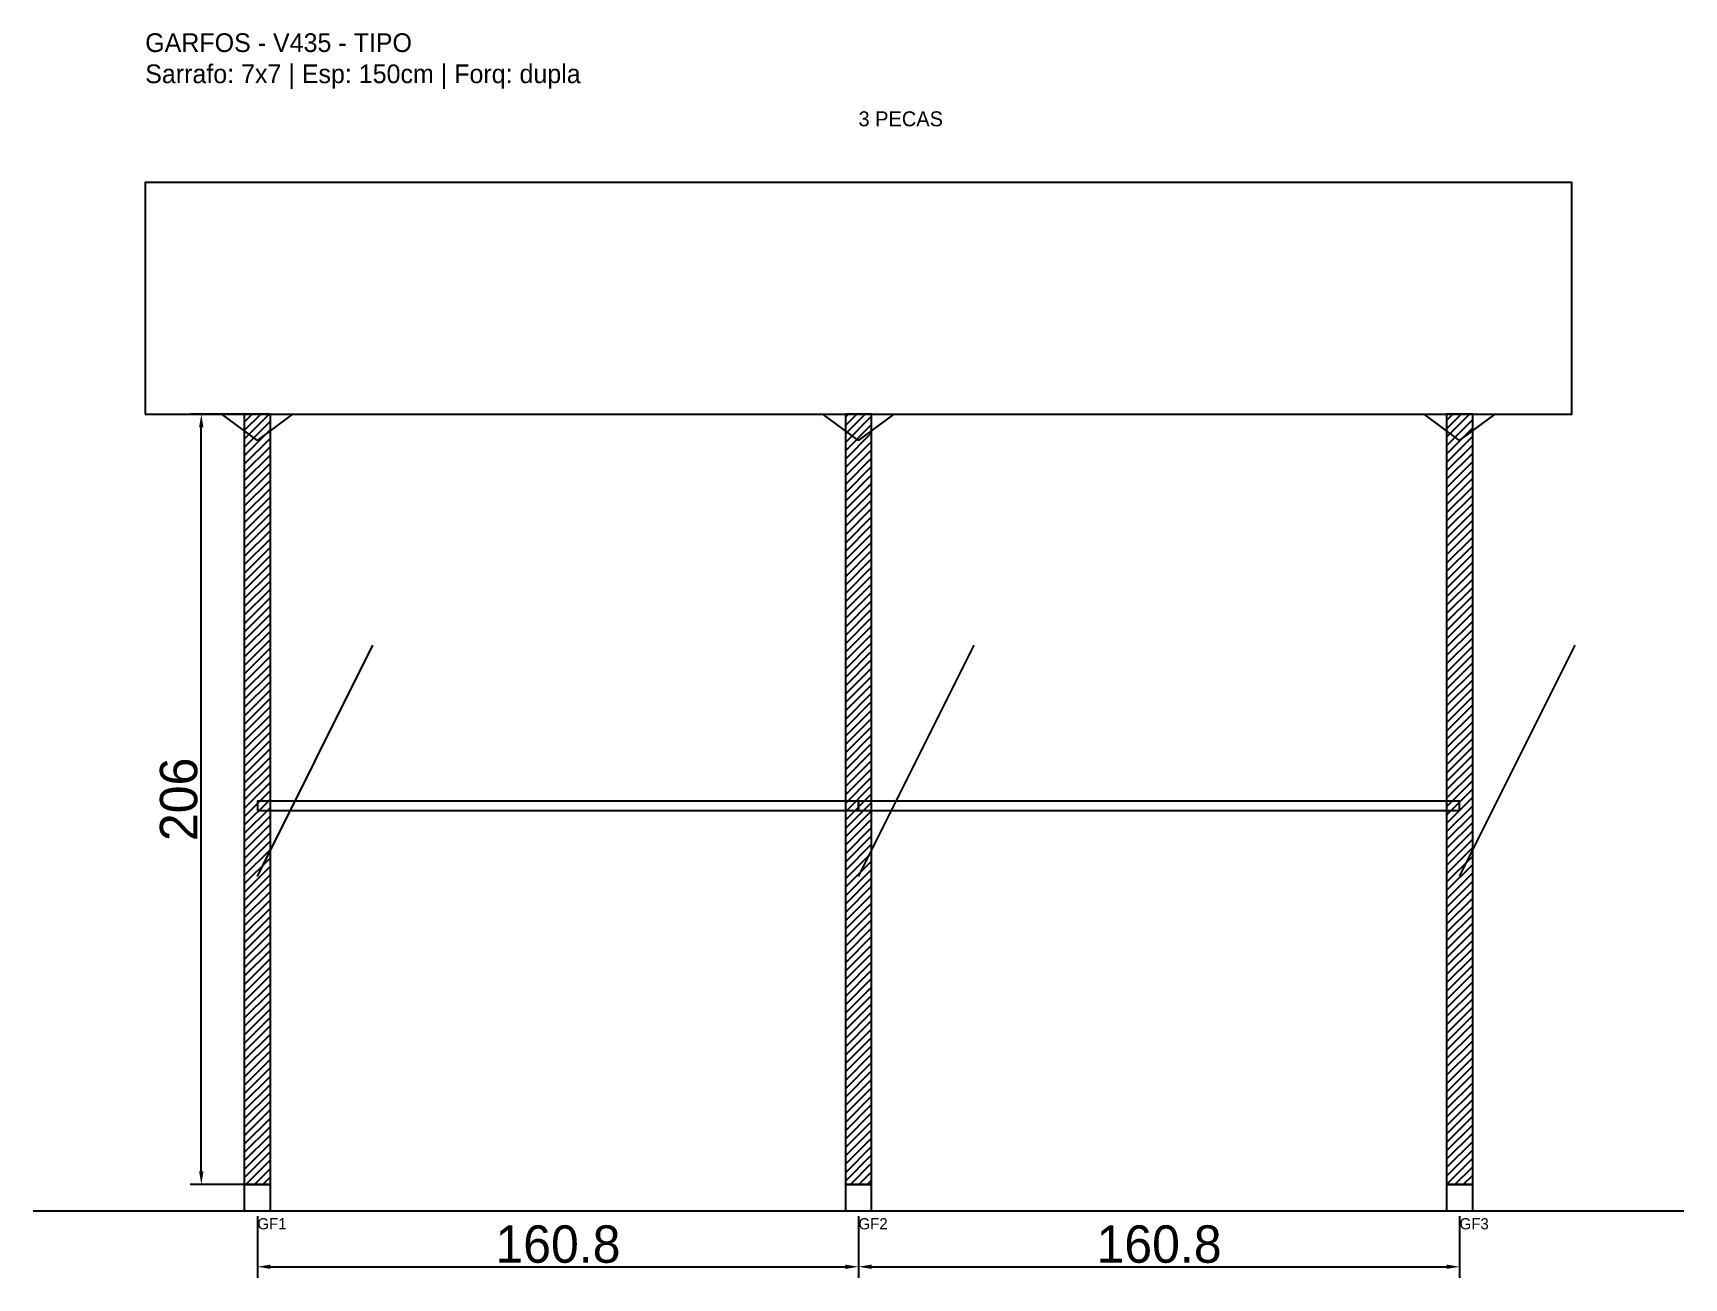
# Model space of a CAD drawing. Header units: metres. Extents: x -30 to 412, y -25 to 308.
import ezdxf

# ---------------------------------------------------------------- set-up
doc = ezdxf.new("R2010")
doc.units = ezdxf.units.M
for name, color, linetype in [('BARRA_ANCORAGEM', 1, 'Continuous'), ('COTA', 241, 'Continuous'), ('GARFOS OK', 3, 'Continuous'), ('NOME DA VIGA', 6, 'Continuous'), ('SARR_7x7', 40, 'Continuous'), ('TIRAS REESCORAMENTO', 252, 'Continuous'), ('VIGAS', 3, 'Continuous')]:
    doc.layers.add(name, color=color, linetype=linetype)
doc.dimstyles.new('EZ DXF', dxfattribs={"dimtxt": 10, "dimasz": 3.5, "dimexe": 3, "dimexo": 1.5, "dimgap": 1, "dimtad": 1, "dimdec": 1, "dimdsep": 46, "dimcen": 2.5, "dimazin": 3, "dimtfac": 1, "dimtmove": 0, "dimatfit": 3})

msp = doc.modelspace()

# ---------------------------------------------------------------- hatches: boundary and pattern name
at = {"layer": 'COTA'}
h = msp.add_hatch(dxfattribs=at)
h.set_pattern_fill('ANSI31', scale=0.5)
h.paths.add_polyline_path([(26.5, 0), (33.5, 0), (33.5, 206), (26.5, 206)])
h = msp.add_hatch(dxfattribs=at)
h.set_pattern_fill('ANSI31', scale=0.5)
h.paths.add_polyline_path([(187.25, 0), (194.25, 0), (194.25, 206), (187.25, 206)])
h = msp.add_hatch(dxfattribs=at)
h.set_pattern_fill('ANSI31', scale=0.5)
h.paths.add_polyline_path([(348, 0), (355, 0), (355, 206), (348, 206)])

# ---------------------------------------------------------------- linework, layer by layer
at = {"layer": 'BARRA_ANCORAGEM'}
for p, q in [((30, 82.4), (60.9, 144.2)), ((190.75, 82.4), (221.65, 144.2)), ((351.5, 82.4), (382.4, 144.2))]:
    msp.add_line(p, q, dxfattribs=at)
at = {"layer": 'GARFOS OK'}
for p, q in [((30, 199), (20.5, 206)), ((20.5, 206), (39.5, 206)), ((30, 199), (39.5, 206)), ((190.75, 199), (181.25, 206)), ((181.25, 206), (200.25, 206)), ((190.75, 199), (200.25, 206)), ((351.5, 199), (342, 206)), ((342, 206), (361, 206)), ((351.5, 199), (361, 206))]:
    msp.add_line(p, q, dxfattribs=at)
at = {"layer": 'GARFOS OK', "linetype": 'CONTINUOUS'}
msp.add_line((-30, -7), (411.5, -7), dxfattribs=at)
at = {"layer": 'GARFOS OK'}
for points in [[(26.5, 0), (33.5, 0), (33.5, 206), (26.5, 206), (26.5, 0)], [(187.25, 0), (194.25, 0), (194.25, 206), (187.25, 206), (187.25, 0)], [(348, 0), (355, 0), (355, 206), (348, 206), (348, 0)]]:
    msp.add_lwpolyline(points, dxfattribs=at)
at = {"layer": 'SARR_7x7'}
for points in [[(26.5, -7), (33.5, -7), (33.5, 0), (26.5, 0), (26.5, -7)], [(187.25, -7), (194.25, -7), (194.25, 0), (187.25, 0), (187.25, -7)], [(348, -7), (355, -7), (355, 0), (348, 0), (348, -7)]]:
    msp.add_lwpolyline(points, dxfattribs=at)
at = {"layer": 'TIRAS REESCORAMENTO'}
for points in [[(30, 100), (190.75, 100), (190.75, 102.5), (30, 102.5), (30, 100)], [(190.75, 100), (351.5, 100), (351.5, 102.5), (190.75, 102.5), (190.75, 100)]]:
    msp.add_lwpolyline(points, dxfattribs=at)
at = {"layer": 'VIGAS'}
msp.add_lwpolyline([(0, 206), (381.5, 206), (381.5, 268), (0, 268), (0, 206)], dxfattribs=at)

# ---------------------------------------------------------------- texts
at = {"layer": 'NOME DA VIGA'}
for s, height, p in [('3 PECAS', 4, (190.75, 283)), ('GF1', 3, (30, -12)), ('GF2', 3, (190.75, -12)), ('GF3', 3, (351.5, -12))]:
    msp.add_text(s, height=height, dxfattribs=at).set_placement(p)
at = {"layer": 'NOME DA VIGA', "insert": (0, 293), "char_height": 5, "attachment_point": 7}
msp.add_mtext('GARFOS - V435 - TIPO\\PSarrafo: 7x7 | Esp: 150cm | Forq: dupla', dxfattribs=at)

# ---------------------------------------------------------------- dimensions: what is measured, and where the dimension line sits
at = {"layer": 'COTA'}
msp.add_linear_dim(base=(15, 0), p1=(30, 0), p2=(30, 206), angle=90, dimstyle='EZ DXF', dxfattribs=at).render()
for base, p1, p2 in [((30, -22), (30, -7), (190.75, -7)), ((190.75, -22), (190.75, -7), (351.5, -7))]:
    msp.add_linear_dim(base=base, p1=p1, p2=p2, dimstyle='EZ DXF', dxfattribs=at).render()

doc.saveas('drawing.dxf')
